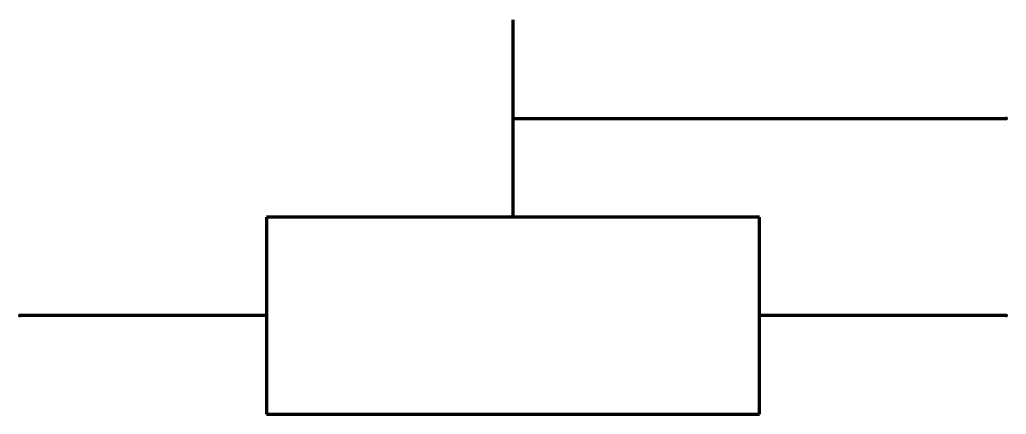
# Model space of a CAD drawing. Header units: millimetres. Extents: x 0 to 20, y -2 to 6.
import ezdxf

# ---------------------------------------------------------------- set-up
doc = ezdxf.new("R2010")
doc.units = ezdxf.units.MM
doc.layers.get('0').update_dxf_attribs({"linetype": 'CONTINUOUS', "lineweight": 0})

msp = doc.modelspace()

# ---------------------------------------------------------------- linework, layer by layer
at = {"color": 7, "linetype": 'CONTINUOUS', "lineweight": 70}
for p, q in [((10, 2), (10, 6)), ((10, 4), (20, 4)), ((15, 2), (5, 2)), ((5, 2), (5, -2)), ((15, -2), (15, 2)), ((5, 0), (0, 0)), ((20, 0), (15, 0)), ((5, -2), (15, -2))]:
    msp.add_line(p, q, dxfattribs=at)
for p in [(20, 4), (0, 0), (20, 0)]:
    msp.add_point(p, dxfattribs=at)

doc.saveas('drawing.dxf')
